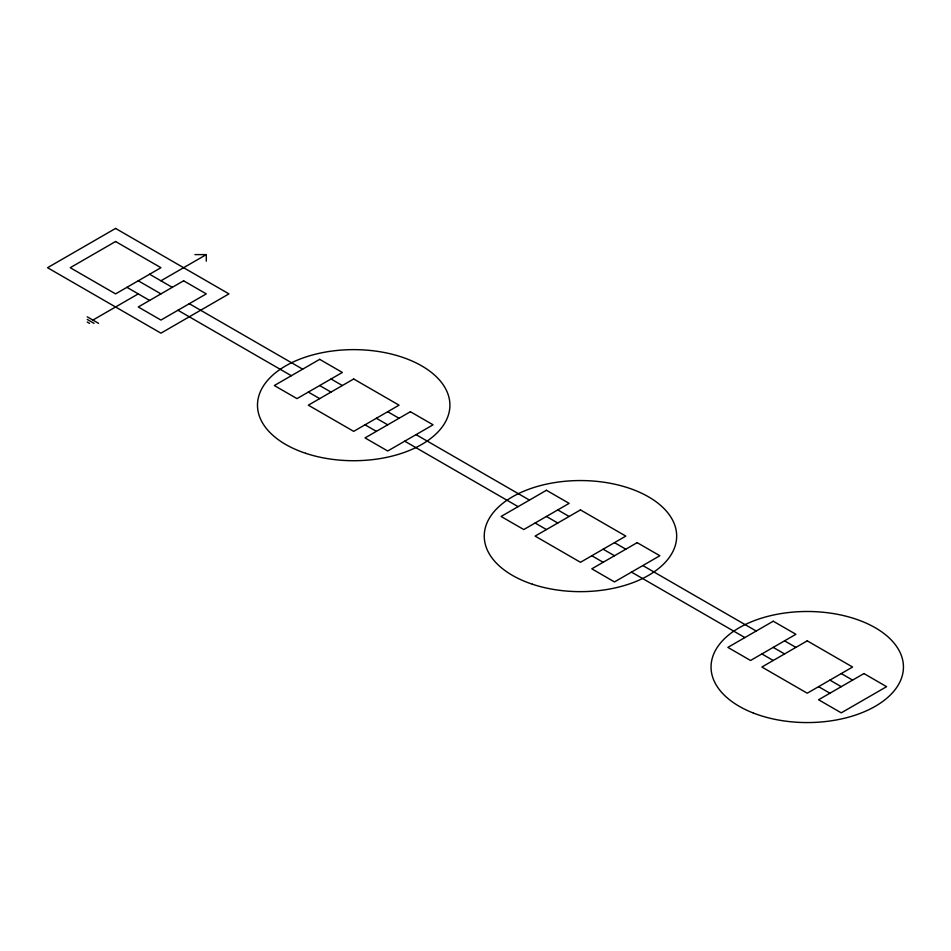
<?xml version="1.0" encoding="UTF-8"?>
<svg xmlns="http://www.w3.org/2000/svg" width="951" height="951" viewBox="0 0 951 951"><rect width="100%" height="100%" fill="white"/><g stroke="black" fill="none" stroke-linecap="round" stroke-linejoin="round"><path stroke-width="1.43" d="M92.901 320.071L138.264 293.883M160.933 280.795L206.296 254.606L206.296 261.156M194.955 254.606L206.296 254.606M149.592 274.245L172.274 287.345M331.019 378.985L342.36 385.535M387.711 411.724L399.051 418.274M557.785 509.914L569.126 516.464M614.477 542.652L625.817 549.191M784.563 640.843L795.904 647.393M841.255 673.57L852.595 680.12M189.285 303.702L302.668 369.166M416.051 434.631L529.445 500.095M642.828 565.56L756.211 631.024M138.264 280.795L160.933 293.883M319.679 385.535L331.019 392.085M376.37 418.274L387.711 424.812M546.445 516.464L557.785 523.014M603.148 549.191L614.477 555.741M773.222 647.393L784.563 653.931M829.914 680.12L841.255 686.67M177.944 310.252L291.327 375.716M404.722 441.181L518.105 506.645M631.488 572.11L744.871 637.574M126.923 287.345L149.592 300.433M308.338 392.085L319.679 398.624M365.029 424.812L376.37 431.362M535.116 523.014L546.445 529.552M591.807 555.741L603.148 562.291M761.882 653.931L773.222 660.481M818.573 686.67L829.914 693.208M87.23 316.802L98.571 323.352M87.23 319.417L94.042 323.352M87.23 322.032L89.501 323.352M115.582 228.43L47.55 267.707L160.933 333.171L228.965 293.883L115.582 228.43M115.582 241.518L70.231 267.707L115.582 293.883L160.933 267.707L115.582 241.518M183.614 280.795L138.264 306.983L160.933 320.071L206.296 293.883L183.614 280.795M319.679 359.347L274.328 385.535L296.997 398.624L342.36 372.447L319.679 359.347M353.689 378.985L308.338 405.174L353.689 431.362L399.051 405.174L353.689 378.985M410.392 411.724L365.029 437.912L387.711 451L433.062 424.812L410.392 411.724M546.445 490.276L501.094 516.464L523.775 529.552L569.126 503.364L546.445 490.276M580.467 509.914L535.116 536.102L580.467 562.291L625.817 536.102L580.467 509.914M637.158 542.652L591.807 568.829L614.477 581.929L659.839 555.741L637.158 542.652M773.222 621.205L727.872 647.393L750.541 660.481L795.904 634.293L773.222 621.205M807.233 640.843L761.882 667.031L807.233 693.208L852.595 667.031L807.233 640.843M863.936 673.57L818.573 699.758L841.255 712.846L886.605 686.67L863.936 673.57M305.592 453.282A96.217 55.55 0 0 0 449.906 405.174A96.217 55.55 0 0 0 305.592 357.065A96.217 55.55 0 0 0 305.592 453.282M532.358 584.211A96.217 55.55 0 0 0 676.672 536.102A96.217 55.55 0 0 0 532.358 487.994A96.217 55.55 0 0 0 532.358 584.211M753.311 713.024A96.217 55.55 0 0 0 903.2 670.99A96.217 55.55 0 0 0 765.198 617.068A96.217 55.55 0 0 0 753.311 713.024"/></g></svg>
